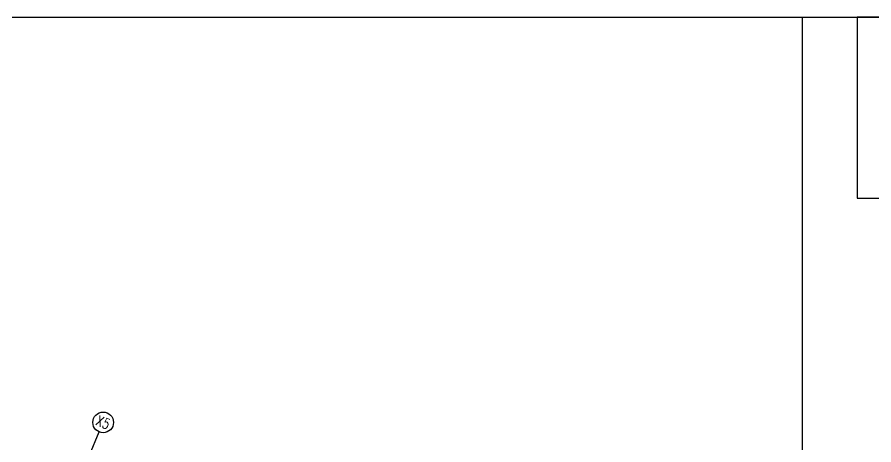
# Model space of a CAD drawing. Header units: centimetres. Extents: x -47768 to 194820, y -149527 to 141949.
# Drawn here: x 61809 to 65955, y -14139 to -12071 of the extents above; entities that cross this region are included whole.
import ezdxf
from ezdxf.enums import TextEntityAlignment as Align

# ---------------------------------------------------------------- set-up
doc = ezdxf.new("R2010")
doc.units = ezdxf.units.CM
doc.linetypes.add('CENTER2', pattern=[28.575, 19.05, -3.175, 3.175, -3.175])
doc.layers.get('0').update_dxf_attribs({"color": 8})
doc.layers.add('0S-GRID', color=8, linetype='Continuous')
doc.layers.add('0S-繪圖區', color=171, linetype='Continuous', plot=False)
doc.styles.add('ROMAND', font='romand')

# ---------------------------------------------------------------- blocks, each defined once
blk = doc.blocks.new('*U147')
at = {"color": 0, "ltscale": 100}
blk.add_lwpolyline([(-36.3, 27), (36.3, 27), (36.3, -27), (-36.3, -27)], close=True, dxfattribs=at)
blk.add_lwpolyline([(36.3, 27), (17.074, 27), (17.074, 21.168), (25.98, 21.168), (25.98, 15.768), (24.673, 15.768), (24.673, 9.288), (36.3, 9.288), (36.3, 27)], dxfattribs=at)
blk = doc.blocks.new('*U148')
at = {"color": 0, "ltscale": 100}
blk.add_lwpolyline([(-36.3, 27), (36.3, 27), (36.3, -27), (-36.3, -27)], close=True, dxfattribs=at)
blk = doc.blocks.new('XLINE')
blk.add_circle((0, 0), 50)
at = {"style": 'ROMAND', "width": 0.74997, "flags": 8}
blk.add_attdef('X-LINE', text='', height=50, dxfattribs=at).set_placement((0, 0), align=Align.MIDDLE)
blk = doc.blocks.new('柱位編號')
at = {"color": 0, "linetype": 'CENTER2', "ltscale": 10}
blk.add_line((132308.1, 35650.6), (132913.7, 37077.2), dxfattribs=at)
at = {"color": 0}
ref = blk.add_blockref('XLINE', (132933.2, 37123.3), dxfattribs=dict(at, rotation=337))
ref.add_attrib('X-LINE', 'X5', dxfattribs={"height": 50, "rotation": 337, "style": 'ROMAND', "width": 0.74997}).set_placement((132933.2, 37123.3), align=Align.MIDDLE)

msp = doc.modelspace()

# ---------------------------------------------------------------- block references
at = {"layer": '0S-GRID'}
msp.add_blockref('柱位編號', (-70707.8413, -51153.5003), dxfattribs=at)
at = {"layer": '0S-繪圖區', "ltscale": 100, "xscale": 150, "yscale": 150, "zscale": 150}
msp.add_blockref('*U147', (63312.9822, -16120.8903), dxfattribs=at)
at = {"layer": '0S-繪圖區', "color": 11, "ltscale": 100, "xscale": 150, "yscale": 150, "zscale": 150}
msp.add_blockref('*U148', (71055.4348, -16120.8903), dxfattribs=at)

doc.saveas('drawing.dxf')
